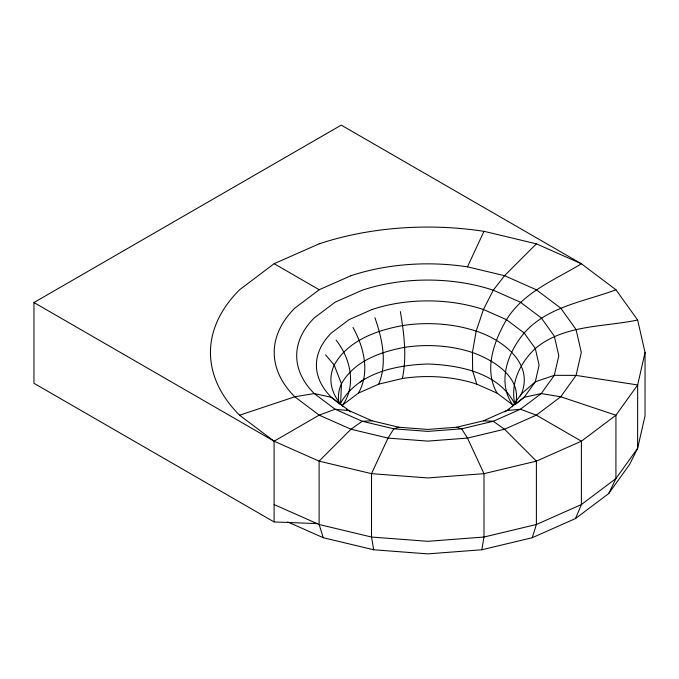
<?xml version="1.0" encoding="UTF-8"?>
<svg xmlns="http://www.w3.org/2000/svg" width="679" height="679" viewBox="0 0 679 679"><rect width="100%" height="100%" fill="white"/><g stroke="black" fill="none" stroke-linecap="round" stroke-linejoin="round"><path stroke-width="1.02" d="M314.004 523.186L317.093 523.602L274.104 521.947L274.104 441.197L239.577 415.217A217.229 125.42 0 0 1 239.526 289.806L274.121 263.698L319.198 243.82M274.104 521.947L33.95 383.296L33.95 302.537L341.248 125.123L581.402 263.775L615.938 289.763L637.649 320.021L645.05 352.486L645.033 415.871L637.623 448.335L629.594 464.461L608.724 493.557L575.512 518.544L532.234 537.717L481.835 549.769L427.753 553.877L373.671 549.769L323.272 537.717L287.692 521.947M336.097 340.154C350.339 358.011 356.679 385.018 342.819 404.879L358.41 393.116C370.301 372.593 363.902 347.037 352.987 327.482M340.603 404.319L341.452 383.822L334.212 365.081L325.555 354.845M358.41 393.116L378.721 384.153L402.375 378.5C407.027 356.45 404.039 333.627 400.372 311.653M481.835 549.769L483.991 537.038L484 473.662L467.491 438.091L461.678 428.814L456.577 427.244L427.753 429.434L398.938 427.244L372.084 420.819L349.023 410.6L331.327 397.291L314.258 393.557L294.788 396.782L239.577 415.217M515.93 402.299C520.988 376.599 493.039 359.887 472.431 352.494A89.348 51.579 0 0 0 404.633 347.342C380.452 351.824 354.099 361.092 341.452 383.822A89.348 51.579 0 0 0 338.863 402.341M645.05 352.486L637.649 384.959L637.623 448.335L615.921 478.585L608.724 493.557M378.721 384.153C387.505 362.815 382.26 338.745 374.927 317.738M532.234 537.717L536.393 524.502L536.402 461.134L504.531 429.23L493.285 421.26L483.431 420.819L456.577 427.244M497.104 393.149C483.524 369.665 493.973 341.282 506.492 319.69C523.526 292.021 554.836 279.952 581.402 263.775L536.402 243.837L504.531 275.691L493.285 290.205L483.431 309.48L476.174 331.131L472.431 352.494L472.643 370.929L476.794 384.153L497.104 393.149L512.687 404.879C496.714 382.056 507.892 352.359 524.18 333.007C547.622 306.424 584.449 301.654 615.938 289.763M575.512 518.544L581.394 504.565L581.402 441.197L615.938 415.217L637.649 384.959L576.064 375.402L554.344 375.309L535.307 381.785L521.302 394.024L512.229 406.67M520.445 395.967C535.578 364.3 502.901 339.738 476.174 331.131A96.842 55.916 0 0 0 402.689 325.547C376.48 330.401 347.911 340.451 334.212 365.081A96.842 55.916 0 0 0 343.116 406.721M351.009 275.699A153.479 88.61 0 0 1 467.449 266.872L484 231.31L536.402 243.837M341.045 402.401C358.512 372.686 395.755 365.141 427.753 363.986C459.742 365.124 499.634 372.941 514.937 404.463M504.913 411.907L524.18 397.291L535.307 381.785L539.101 365.149L535.307 348.514L524.18 333.007L506.492 319.69L483.431 309.48M515.548 404.319L524.18 397.291L541.256 393.557L560.727 396.782L615.938 415.217L615.921 478.585L581.394 504.565L536.393 524.502L483.991 537.038L427.753 541.307L371.523 537.038L319.122 524.502L274.121 504.565M351.077 275.666L319.206 289.729L294.745 308.19A153.479 88.61 0 0 0 294.796 396.782L319.181 415.141L350.984 429.23L388.015 438.091L427.753 441.104L467.491 438.091L504.531 429.23L536.325 415.141L560.727 396.782L576.064 375.402L581.3 352.46L576.064 329.519L560.727 308.139L536.325 289.78L504.531 275.691L467.491 266.83M507.578 410.557L509.199 409.335M360.125 382.056L364.284 379.128M33.95 302.537L274.104 441.197L319.181 415.141L335.087 409.233L349.023 410.6L350.602 411.907M483.431 420.819L506.492 410.6L520.428 409.233L536.325 415.141L581.402 441.197L536.402 461.134L484 473.662L427.753 477.94L371.515 473.662L319.105 461.134L274.104 441.197M372.16 309.454L349.04 319.656L331.301 333.049A111.297 64.25 0 0 0 331.335 397.283L339.958 404.319M398.938 427.244L393.837 428.814L362.23 421.26L335.087 409.233L314.258 393.557A130.996 75.632 0 0 1 314.216 317.942L335.103 302.18L362.314 290.179A130.996 75.632 0 0 1 493.277 290.205M637.649 320.021C603.207 327.219 563.816 324.587 535.307 348.514C520.581 362.34 510.693 381.853 514.47 402.401M372.084 420.819L362.23 421.26L350.984 429.23L319.105 461.134L319.122 524.502L323.272 537.717M349.32 389.661L349.999 389.907M493.285 290.205L520.428 302.223L541.256 317.899L554.344 336.147L558.809 355.728L554.344 375.309L541.256 393.557L520.428 409.233L493.285 421.26L461.678 428.814L427.753 431.394L393.837 428.814L388.015 438.091L371.515 473.662L371.523 537.038L373.671 549.769M274.121 263.698L319.206 289.729M346.315 409.335L347.937 410.557M372.109 309.48A111.297 64.25 0 0 1 483.38 309.505M319.13 243.846A217.229 125.42 0 0 1 483.949 231.344M402.375 378.5A98.073 56.62 0 0 1 476.794 384.153"/></g></svg>
